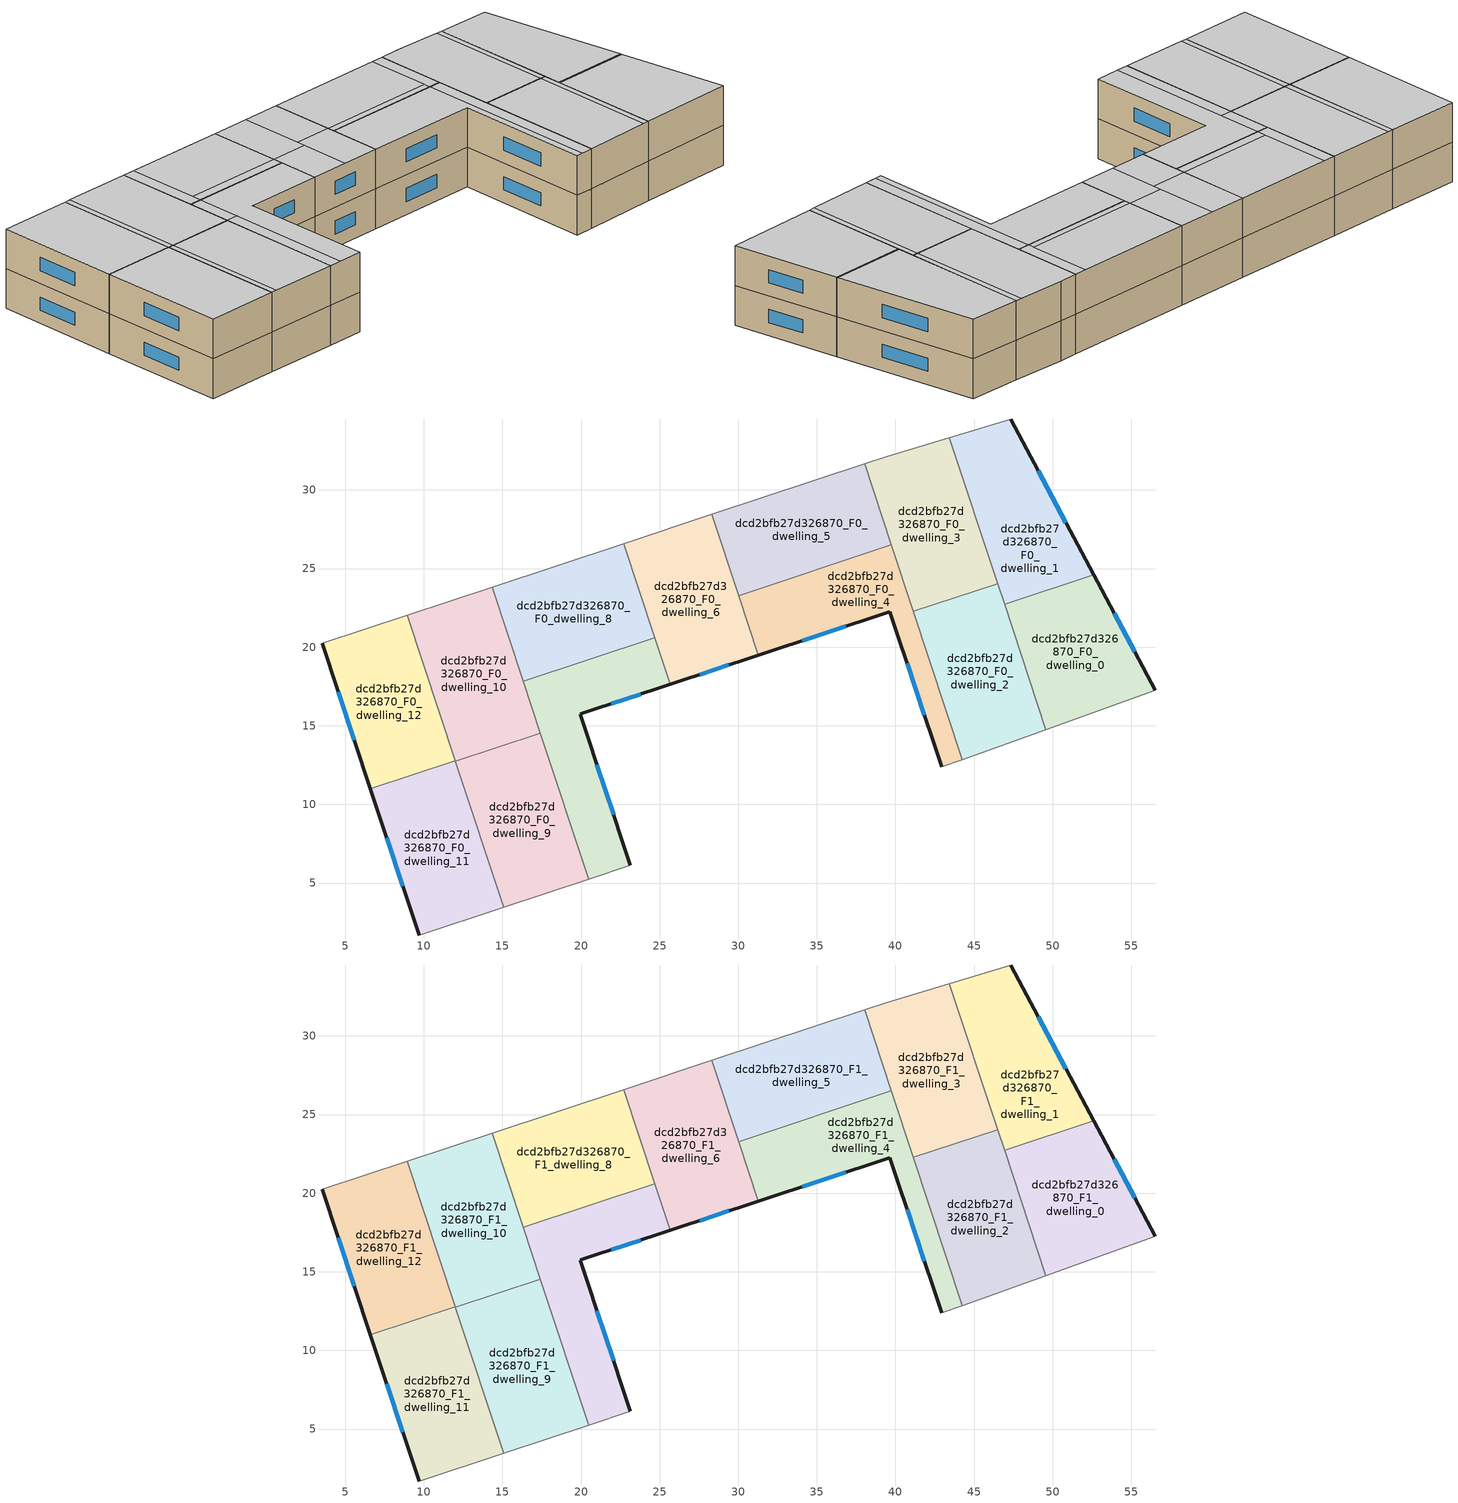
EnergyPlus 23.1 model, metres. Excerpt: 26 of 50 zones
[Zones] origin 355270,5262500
dcd2bfb27d326870_F0_dwelling_0
 floor ground (EU_floor_Construction): 52.6,24.62 56.53,17.26 49.57,14.76 46.93,22.74 z0
 wall outside (EU_wall_Construction): 56.53,17.26 52.6,24.62 z0:3
 wall to dcd2bfb27d326870_F0_dwelling_1 (EU_wall_Construction): 52.6,24.62 46.93,22.74 z0:3
 wall adiabatic (EU_wall_Construction): 49.57,14.76 56.53,17.26 z0:3
 wall to dcd2bfb27d326870_F0_dwelling_2 (EU_wall_Construction): 46.93,22.74 49.57,14.76 z0:3
 window (EU_Window_Construction): 55.22,19.71 53.91,22.16 z1:2
dcd2bfb27d326870_F0_dwelling_1
 floor ground (EU_floor_Construction): 47.32,34.51 52.6,24.62 46.93,22.74 43.43,33.33 z0
 wall outside (EU_wall_Construction): 52.6,24.62 47.32,34.51 z0:3
 wall adiabatic (EU_wall_Construction): 47.32,34.51 43.43,33.33 z0:3
 wall to dcd2bfb27d326870_F0_dwelling_3 (EU_wall_Construction): 43.43,33.33 46.5,24.04 z0:3
 wall to dcd2bfb27d326870_F0_dwelling_2 (EU_wall_Construction): 46.5,24.04 46.93,22.74 z0:3
 window (EU_Window_Construction): 50.84,27.92 49.08,31.21 z1:2
dcd2bfb27d326870_F0_dwelling_10
 floor ground (EU_floor_Construction): 14.34,23.83 17.41,14.54 12.01,12.75 8.95,22.04 z0
 wall to dcd2bfb27d326870_F0_dwelling_9 (EU_wall_Construction): 12.01,12.75 17.41,14.54 z0:3
 wall adiabatic (EU_wall_Construction): 14.34,23.83 8.95,22.04 z0:3
 wall to dcd2bfb27d326870_F0_dwelling_8 (EU_wall_Construction): 16.33,17.83 14.34,23.83 z0:3
 wall to dcd2bfb27d326870_F0_dwelling_12 (EU_wall_Construction): 8.94,22.04 12.01,12.77 z0:3
 wall to dcd2bfb27d326870_F0_dwelling_7 (EU_wall_Construction): 17.41,14.54 16.33,17.83 z0:3
 wall to dcd2bfb27d326870_F0_dwelling_11 (EU_wall_Construction): 12.01,12.77 12.01,12.75 z0:3
dcd2bfb27d326870_F0_dwelling_11
 floor ground (EU_floor_Construction): 12.01,12.77 15.08,3.47 9.7,1.69 6.61,10.99 z0
 wall outside (EU_wall_Construction): 6.61,10.99 9.7,1.69 z0:3
 wall to dcd2bfb27d326870_F0_dwelling_12 (EU_wall_Construction): 12.01,12.77 6.61,10.99 z0:3
 wall adiabatic (EU_wall_Construction): 9.7,1.69 15.08,3.47 z0:3
 wall to dcd2bfb27d326870_F0_dwelling_9 (EU_wall_Construction): 15.08,3.47 12.01,12.75 z0:3
 window (EU_Window_Construction): 7.64,7.89 8.67,4.79 z1:2
dcd2bfb27d326870_F0_dwelling_12
 floor ground (EU_floor_Construction): 8.95,22.04 12.01,12.77 6.61,10.99 3.53,20.25 z0
 wall outside (EU_wall_Construction): 3.53,20.25 6.61,10.99 z0:3
 wall adiabatic (EU_wall_Construction): 8.95,22.04 3.53,20.25 z0:3
 window (EU_Window_Construction): 4.55,17.16 5.58,14.07 z1:2
dcd2bfb27d326870_F0_dwelling_2
 floor ground (EU_floor_Construction): 46.5,24.04 49.57,14.76 44.25,12.86 41.14,22.27 z0
 wall to dcd2bfb27d326870_F0_dwelling_3 (EU_wall_Construction): 46.5,24.04 41.14,22.27 z0:3
 wall adiabatic (EU_wall_Construction): 44.25,12.86 49.57,14.76 z0:3
 wall to dcd2bfb27d326870_F0_dwelling_4 (EU_wall_Construction): 41.14,22.27 44.25,12.86 z0:3
dcd2bfb27d326870_F0_dwelling_3
 floor ground (EU_floor_Construction): 43.43,33.33 46.5,24.04 41.14,22.27 38.04,31.66 39.4,32.11 z0
 wall adiabatic (EU_wall_Construction): 43.43,33.33 39.4,32.11 38.04,31.66 z0:3
 wall to dcd2bfb27d326870_F0_dwelling_5 (EU_wall_Construction): 38.04,31.66 39.74,26.5 z0:3
 wall to dcd2bfb27d326870_F0_dwelling_4 (EU_wall_Construction): 39.74,26.5 41.14,22.27 z0:3
dcd2bfb27d326870_F0_dwelling_4
 floor ground (EU_floor_Construction): 39.74,26.5 44.25,12.86 42.93,12.38 39.64,22.26 31.27,19.49 30.02,23.29 z0
 wall outside (EU_wall_Construction): 31.27,19.49 39.64,22.26 42.93,12.38 z0:3
 wall to dcd2bfb27d326870_F0_dwelling_5 (EU_wall_Construction): 39.74,26.5 30.02,23.29 z0:3
 wall adiabatic (EU_wall_Construction): 42.93,12.38 44.25,12.86 z0:3
 wall to dcd2bfb27d326870_F0_dwelling_6 (EU_wall_Construction): 30.01,23.29 31.27,19.49 z0:3
 window (EU_Window_Construction): 40.74,18.97 41.84,15.67 / 34.06,20.41 36.85,21.34 z1:2
dcd2bfb27d326870_F0_dwelling_5
 floor ground (EU_floor_Construction): 38.04,31.66 39.74,26.5 30.02,23.29 28.31,28.44 z0
 wall adiabatic (EU_wall_Construction): 38.04,31.66 28.31,28.44 z0:3
 wall to dcd2bfb27d326870_F0_dwelling_6 (EU_wall_Construction): 28.31,28.44 30.01,23.29 z0:3
dcd2bfb27d326870_F0_dwelling_6
 floor ground (EU_floor_Construction): 28.31,28.44 31.27,19.49 25.67,17.64 22.71,26.59 z0
 wall outside (EU_wall_Construction): 25.67,17.64 31.27,19.49 z0:3
 wall adiabatic (EU_wall_Construction): 28.31,28.44 22.71,26.59 z0:3
 wall to dcd2bfb27d326870_F0_dwelling_8 (EU_wall_Construction): 22.71,26.59 24.69,20.59 z0:3
 wall to dcd2bfb27d326870_F0_dwelling_7 (EU_wall_Construction): 24.69,20.59 25.67,17.64 z0:3
 window (EU_Window_Construction): 27.53,18.26 29.4,18.87 z1:2
dcd2bfb27d326870_F0_dwelling_7
 floor ground (EU_floor_Construction): 24.69,20.59 25.67,17.64 20.07,15.79 19.93,15.74 23.13,6.12 20.48,5.25 16.33,17.83 z0
 wall outside (EU_wall_Construction): 23.13,6.12 19.93,15.74 20.07,15.79 25.67,17.64 z0:3
 wall adiabatic (EU_wall_Construction): 20.48,5.25 23.13,6.12 z0:3
 wall to dcd2bfb27d326870_F0_dwelling_8 (EU_wall_Construction): 24.69,20.59 16.33,17.83 z0:3
 wall to dcd2bfb27d326870_F0_dwelling_9 (EU_wall_Construction): 17.41,14.54 20.48,5.25 z0:3
 window (EU_Window_Construction): 22.07,9.33 21,12.53 / 21.93,16.4 23.8,17.02 z1:2
dcd2bfb27d326870_F0_dwelling_8
 floor ground (EU_floor_Construction): 22.71,26.59 24.69,20.59 16.33,17.83 14.34,23.83 z0
 wall adiabatic (EU_wall_Construction): 22.71,26.59 14.34,23.83 z0:3
dcd2bfb27d326870_F0_dwelling_9
 floor ground (EU_floor_Construction): 17.41,14.54 20.48,5.25 15.08,3.47 12.01,12.75 z0
 wall adiabatic (EU_wall_Construction): 15.08,3.47 20.48,5.25 z0:3
dcd2bfb27d326870_F1_dwelling_0
 floor to dcd2bfb27d326870_F0_dwelling_0 (EU_floor_Construction): 52.6,24.62 56.53,17.26 49.57,14.76 46.93,22.74 z3
 wall outside (EU_wall_Construction): 56.53,17.26 52.6,24.62 z3:6
 wall to dcd2bfb27d326870_F1_dwelling_1 (EU_wall_Construction): 52.6,24.62 46.93,22.74 z3:6
 wall adiabatic (EU_wall_Construction): 49.57,14.76 56.53,17.26 z3:6
 wall to dcd2bfb27d326870_F1_dwelling_2 (EU_wall_Construction): 46.93,22.74 49.57,14.76 z3:6
 window (EU_Window_Construction): 55.22,19.71 53.91,22.16 z4:5
 ceiling to dcd2bfb27d326870_F2_dwelling_11 (EU_floor_Construction): 56.53,17.26 52.6,24.62 46.93,22.74 49.57,14.76 z6
dcd2bfb27d326870_F1_dwelling_1
 floor to dcd2bfb27d326870_F0_dwelling_1 (EU_floor_Construction): 47.32,34.51 52.6,24.62 46.93,22.74 43.43,33.33 z3
 wall outside (EU_wall_Construction): 52.6,24.62 47.32,34.51 z3:6
 wall adiabatic (EU_wall_Construction): 47.32,34.51 43.43,33.33 z3:6
 wall to dcd2bfb27d326870_F1_dwelling_3 (EU_wall_Construction): 43.43,33.33 46.5,24.04 z3:6
 wall to dcd2bfb27d326870_F1_dwelling_2 (EU_wall_Construction): 46.5,24.04 46.93,22.74 z3:6
 window (EU_Window_Construction): 50.84,27.92 49.08,31.21 z4:5
 ceiling to dcd2bfb27d326870_F2_dwelling_10 (EU_floor_Construction): 52.55,24.71 47.32,34.51 43.43,33.33 46.9,22.84 z6
 ceiling to dcd2bfb27d326870_F2_dwelling_11 (EU_floor_Construction): 52.6,24.62 52.55,24.71 46.9,22.84 46.93,22.74 z6
dcd2bfb27d326870_F1_dwelling_10
 floor to dcd2bfb27d326870_F0_dwelling_10 (EU_floor_Construction): 14.34,23.83 17.41,14.54 12.01,12.75 8.95,22.04 z3
 wall to dcd2bfb27d326870_F1_dwelling_9 (EU_wall_Construction): 12.01,12.75 17.41,14.54 z3:6
 wall adiabatic (EU_wall_Construction): 14.34,23.83 8.95,22.04 z3:6
 wall to dcd2bfb27d326870_F1_dwelling_8 (EU_wall_Construction): 16.33,17.83 14.34,23.83 z3:6
 wall to dcd2bfb27d326870_F1_dwelling_12 (EU_wall_Construction): 8.94,22.04 12.01,12.77 z3:6
 wall to dcd2bfb27d326870_F1_dwelling_7 (EU_wall_Construction): 17.41,14.54 16.33,17.83 z3:6
 wall to dcd2bfb27d326870_F1_dwelling_11 (EU_wall_Construction): 12.01,12.77 12.01,12.75 z3:6
 ceiling adiabatic (EU_roof_Construction): 17.41,14.54 14.35,23.83 9.4,22.19 12.46,12.9 z6; 12.46,12.9 9.4,22.19 14.34,23.83 8.95,22.04 12.01,12.75 z6
dcd2bfb27d326870_F1_dwelling_11
 floor to dcd2bfb27d326870_F0_dwelling_11 (EU_floor_Construction): 12.01,12.77 15.08,3.47 9.7,1.69 6.61,10.99 z3
 wall outside (EU_wall_Construction): 6.61,10.99 9.7,1.69 z3:6
 wall to dcd2bfb27d326870_F1_dwelling_12 (EU_wall_Construction): 12.01,12.77 6.61,10.99 z3:6
 wall adiabatic (EU_wall_Construction): 9.7,1.69 15.08,3.47 z3:6
 wall to dcd2bfb27d326870_F1_dwelling_9 (EU_wall_Construction): 15.08,3.47 12.01,12.75 z3:6
 window (EU_Window_Construction): 7.64,7.89 8.67,4.79 z4:5
 ceiling to dcd2bfb27d326870_F2_dwelling_1 (EU_floor_Construction): 15.08,3.47 12.01,12.77 6.61,10.99 9.7,1.69 z6
dcd2bfb27d326870_F1_dwelling_12
 floor to dcd2bfb27d326870_F0_dwelling_12 (EU_floor_Construction): 8.95,22.04 12.01,12.77 6.61,10.99 3.53,20.25 z3
 wall outside (EU_wall_Construction): 3.53,20.25 6.61,10.99 z3:6
 wall adiabatic (EU_wall_Construction): 8.95,22.04 3.53,20.25 z3:6
 window (EU_Window_Construction): 4.55,17.16 5.58,14.07 z4:5
 ceiling to dcd2bfb27d326870_F2_dwelling_0 (EU_floor_Construction): 12.01,12.77 8.95,22.04 3.53,20.25 6.61,10.99 z6
dcd2bfb27d326870_F1_dwelling_2
 floor to dcd2bfb27d326870_F0_dwelling_2 (EU_floor_Construction): 46.5,24.04 49.57,14.76 44.25,12.86 41.14,22.27 z3
 wall to dcd2bfb27d326870_F1_dwelling_3 (EU_wall_Construction): 46.5,24.04 41.14,22.27 z3:6
 wall adiabatic (EU_wall_Construction): 44.25,12.86 49.57,14.76 z3:6
 wall to dcd2bfb27d326870_F1_dwelling_4 (EU_wall_Construction): 41.14,22.27 44.25,12.86 z3:6
 ceiling to dcd2bfb27d326870_F2_dwelling_9 (EU_floor_Construction): 49.12,14.6 46.05,23.89 41.14,22.27 44.25,12.86 z6
 ceiling adiabatic (EU_roof_Construction): 49.57,14.76 46.5,24.04 41.14,22.27 46.05,23.89 49.12,14.6 z6
dcd2bfb27d326870_F1_dwelling_3
 floor to dcd2bfb27d326870_F0_dwelling_3 (EU_floor_Construction): 43.43,33.33 46.5,24.04 41.14,22.27 38.04,31.66 39.4,32.11 z3
 wall adiabatic (EU_wall_Construction): 43.43,33.33 39.4,32.11 38.04,31.66 z3:6
 wall to dcd2bfb27d326870_F1_dwelling_5 (EU_wall_Construction): 38.04,31.66 39.74,26.5 z3:6
 wall to dcd2bfb27d326870_F1_dwelling_4 (EU_wall_Construction): 39.74,26.5 41.14,22.27 z3:6
 ceiling to dcd2bfb27d326870_F2_dwelling_8 (EU_floor_Construction): 46.05,23.9 42.98,33.19 39.4,32.11 38.04,31.66 41.14,22.27 z6
 ceiling adiabatic (EU_roof_Construction): 46.5,24.04 43.43,33.33 42.98,33.19 46.05,23.9 z6
dcd2bfb27d326870_F1_dwelling_4
 floor to dcd2bfb27d326870_F0_dwelling_4 (EU_floor_Construction): 39.74,26.5 44.25,12.86 42.93,12.38 39.64,22.26 31.27,19.49 30.02,23.29 z3
 wall outside (EU_wall_Construction): 31.27,19.49 39.64,22.26 42.93,12.38 z3:6
 wall to dcd2bfb27d326870_F1_dwelling_5 (EU_wall_Construction): 39.74,26.5 30.02,23.29 z3:6
 wall adiabatic (EU_wall_Construction): 42.93,12.38 44.25,12.86 z3:6
 wall to dcd2bfb27d326870_F1_dwelling_6 (EU_wall_Construction): 30.01,23.29 31.27,19.49 z3:6
 window (EU_Window_Construction): 40.74,18.97 41.84,15.67 / 34.06,20.41 36.85,21.34 z4:5
 ceiling to dcd2bfb27d326870_F2_dwelling_7 (EU_floor_Construction): 43.37,12.54 38.85,26.21 30.02,23.29 31.27,19.49 39.64,22.26 42.93,12.38 z6
 ceiling adiabatic (EU_roof_Construction): 44.25,12.86 39.74,26.5 38.85,26.21 43.37,12.54 z6
dcd2bfb27d326870_F1_dwelling_5
 floor to dcd2bfb27d326870_F0_dwelling_5 (EU_floor_Construction): 38.04,31.66 39.74,26.5 30.02,23.29 28.31,28.44 z3
 wall adiabatic (EU_wall_Construction): 38.04,31.66 28.31,28.44 z3:6
 wall to dcd2bfb27d326870_F1_dwelling_6 (EU_wall_Construction): 28.31,28.44 30.01,23.29 z3:6
 ceiling to dcd2bfb27d326870_F2_dwelling_6 (EU_floor_Construction): 38.69,26.7 37.15,31.36 28.31,28.44 29.85,23.77 z6
 ceiling to dcd2bfb27d326870_F2_dwelling_8 (EU_floor_Construction): 39.74,26.5 38.04,31.66 37.15,31.36 38.85,26.21 z6
 ceiling to dcd2bfb27d326870_F2_dwelling_7 (EU_floor_Construction): 38.85,26.21 38.69,26.69 29.85,23.77 30.02,23.29 z6
dcd2bfb27d326870_F1_dwelling_6
 floor to dcd2bfb27d326870_F0_dwelling_6 (EU_floor_Construction): 28.31,28.44 31.27,19.49 25.67,17.64 22.71,26.59 z3
 wall outside (EU_wall_Construction): 25.67,17.64 31.27,19.49 z3:6
 wall adiabatic (EU_wall_Construction): 28.31,28.44 22.71,26.59 z3:6
 wall to dcd2bfb27d326870_F1_dwelling_8 (EU_wall_Construction): 22.71,26.59 24.69,20.59 z3:6
 wall to dcd2bfb27d326870_F1_dwelling_7 (EU_wall_Construction): 24.69,20.59 25.67,17.64 z3:6
 window (EU_Window_Construction): 27.53,18.26 29.4,18.87 z4:5
 ceiling to dcd2bfb27d326870_F2_dwelling_4 (EU_floor_Construction): 27.26,22.22 25.51,27.52 22.71,26.59 24.46,21.3 z6
 ceiling to dcd2bfb27d326870_F2_dwelling_7 (EU_floor_Construction): 31.27,19.49 29.85,23.77 27.05,22.85 28.47,18.56 z6
 ceiling to dcd2bfb27d326870_F2_dwelling_6 (EU_floor_Construction): 29.85,23.77 28.31,28.44 25.51,27.52 27.05,22.85 z6
 ceiling to dcd2bfb27d326870_F2_dwelling_5 (EU_floor_Construction): 28.47,18.56 27.26,22.22 24.46,21.3 25.67,17.64 z6
dcd2bfb27d326870_F1_dwelling_7
 floor to dcd2bfb27d326870_F0_dwelling_7 (EU_floor_Construction): 24.69,20.59 25.67,17.64 20.07,15.79 19.93,15.74 23.13,6.12 20.48,5.25 16.33,17.83 z3
 wall outside (EU_wall_Construction): 23.13,6.12 19.93,15.74 20.07,15.79 25.67,17.64 z3:6
 wall adiabatic (EU_wall_Construction): 20.48,5.25 23.13,6.12 z3:6
 wall to dcd2bfb27d326870_F1_dwelling_8 (EU_wall_Construction): 24.69,20.59 16.33,17.83 z3:6
 wall to dcd2bfb27d326870_F1_dwelling_9 (EU_wall_Construction): 17.41,14.54 20.48,5.25 z3:6
 window (EU_Window_Construction): 22.07,9.33 21,12.53 / 21.93,16.4 23.8,17.02 z4:5
 ceiling to dcd2bfb27d326870_F2_dwelling_5 (EU_floor_Construction): 23.13,6.12 19.93,15.74 25.67,17.64 24.69,20.59 17.23,18.13 21.38,5.55 z6
 ceiling to dcd2bfb27d326870_F2_dwelling_3 (EU_floor_Construction): 21.38,5.55 18.31,14.83 17.41,14.54 20.48,5.25 z6
 ceiling to dcd2bfb27d326870_F2_dwelling_2 (EU_floor_Construction): 18.31,14.83 17.23,18.13 16.33,17.83 17.41,14.54 z6
dcd2bfb27d326870_F1_dwelling_8
 floor to dcd2bfb27d326870_F0_dwelling_8 (EU_floor_Construction): 22.71,26.59 24.69,20.59 16.33,17.83 14.34,23.83 z3
 wall adiabatic (EU_wall_Construction): 22.71,26.59 14.34,23.83 z3:6
 ceiling to dcd2bfb27d326870_F2_dwelling_4 (EU_floor_Construction): 24.46,21.3 22.71,26.59 15.24,24.12 16.99,18.83 z6
 ceiling to dcd2bfb27d326870_F2_dwelling_5 (EU_floor_Construction): 24.69,20.59 24.46,21.3 16.99,18.83 17.23,18.13 z6
 ceiling to dcd2bfb27d326870_F2_dwelling_2 (EU_floor_Construction): 17.23,18.13 15.24,24.12 14.35,23.83 16.33,17.83 z6
dcd2bfb27d326870_F1_dwelling_9
 floor to dcd2bfb27d326870_F0_dwelling_9 (EU_floor_Construction): 17.41,14.54 20.48,5.25 15.08,3.47 12.01,12.75 z3
 wall adiabatic (EU_wall_Construction): 15.08,3.47 20.48,5.25 z3:6
 ceiling to dcd2bfb27d326870_F2_dwelling_3 (EU_floor_Construction): 20.48,5.25 17.41,14.54 12.47,12.9 15.53,3.62 z6
 ceiling to dcd2bfb27d326870_F2_dwelling_1 (EU_floor_Construction): 15.53,3.62 12.46,12.9 12.01,12.75 15.08,3.47 z6
[Building]
EU S2 Campaign: North Axis=0; Terrain=City; Solar Distribution=FullExterior
[Site:Location]
Budapest.Ferenc.Liszt.Intl.AP: Latitude=47.437; Longitude=19.256; Time Zone=1; Elevation=185
[SizingPeriod:WeatherFileDays]
AnnualSizingPeriod: Begin Month=1; Begin Day of Month=1; End Month=12; End Day of Month=31; Day of Week for Start Day=Monday; Use Weather File Daylight Saving Period=No; Use Weather File Rain and Snow Indicators=No
[MATERIAL]
EU_InternalMass_Material: Roughness=MediumRough; Thickness=0.1; Conductivity=1; Density=1800; Specific Heat=900; Thermal Absorptance=0.9; Solar Absorptance=0.7; Visible Absorptance=0.7
[MATERIAL:NOMASS] Roughness=MediumRough; Thermal Absorptance=0.9; Solar Absorptance=0.7; Visible Absorptance=0.7
Name | Thermal Resistance
EU_wall_NoMass | 0.893917
EU_roof_NoMass | 1.41085
EU_floor_NoMass | 0.993241
[WINDOWMATERIAL:SIMPLEGLAZINGSYSTEM]
EU_Window_SimpleGlazing: UFactor=3.26652; Solar Heat Gain Coefficient=0.75; Visible Transmittance=0.75
[CONSTRUCTION]
EU_wall_Construction: EU_wall_NoMass
EU_roof_Construction: EU_roof_NoMass
EU_floor_Construction: EU_floor_NoMass
EU_Window_Construction: EU_Window_SimpleGlazing
EU_InternalMass_Construction: EU_InternalMass_Material
[ZONE] Type=1; Multiplier=1; Ceiling Height=autocalculate; Floor Area=autocalculate; Part of Total Floor Area=Yes
Name | Volume
dcd2bfb27d326870_F0_dwelling_0; dcd2bfb27d326870_F1_dwelling_0 | 166.849
dcd2bfb27d326870_F0_dwelling_1; dcd2bfb27d326870_F1_dwelling_1; dcd2bfb27d326870_F0_dwelling_9; dcd2bfb27d326870_F1_dwelling_9 | 166.873
dcd2bfb27d326870_F0_dwelling_10; dcd2bfb27d326870_F1_dwelling_10 | 166.891
dcd2bfb27d326870_F0_dwelling_11; dcd2bfb27d326870_F1_dwelling_11; dcd2bfb27d326870_F0_dwelling_8; dcd2bfb27d326870_F1_dwelling_8 | 166.866
dcd2bfb27d326870_F0_dwelling_12; dcd2bfb27d326870_F1_dwelling_12 | 166.874
dcd2bfb27d326870_F0_dwelling_2; dcd2bfb27d326870_F1_dwelling_2 | 166.892
dcd2bfb27d326870_F0_dwelling_3; dcd2bfb27d326870_F1_dwelling_3 | 166.897
dcd2bfb27d326870_F0_dwelling_4; dcd2bfb27d326870_F1_dwelling_4 | 166.87
dcd2bfb27d326870_F0_dwelling_5; dcd2bfb27d326870_F1_dwelling_5 | 166.875
dcd2bfb27d326870_F0_dwelling_6; dcd2bfb27d326870_F1_dwelling_6 | 166.859
dcd2bfb27d326870_F0_dwelling_7; dcd2bfb27d326870_F1_dwelling_7 | 166.853
[INTERNALMASS] Construction=EU_InternalMass_Construction
Name | Zone or ZoneList | Surface Area
dcd2bfb27d326870_F0_dwelling_0_EU_InternalMass | dcd2bfb27d326870_F0_dwelling_0 | 55.6149
dcd2bfb27d326870_F0_dwelling_1_EU_InternalMass | dcd2bfb27d326870_F0_dwelling_1 | 55.6236
dcd2bfb27d326870_F0_dwelling_2_EU_InternalMass | dcd2bfb27d326870_F0_dwelling_2 | 55.63
dcd2bfb27d326870_F0_dwelling_3_EU_InternalMass | dcd2bfb27d326870_F0_dwelling_3 | 55.6327
dcd2bfb27d326870_F0_dwelling_4_EU_InternalMass | dcd2bfb27d326870_F0_dwelling_4 | 55.6216
dcd2bfb27d326870_F0_dwelling_5_EU_InternalMass | dcd2bfb27d326870_F0_dwelling_5 | 55.6254
dcd2bfb27d326870_F0_dwelling_6_EU_InternalMass | dcd2bfb27d326870_F0_dwelling_6 | 55.6195
dcd2bfb27d326870_F0_dwelling_7_EU_InternalMass | dcd2bfb27d326870_F0_dwelling_7 | 55.6173
dcd2bfb27d326870_F0_dwelling_8_EU_InternalMass | dcd2bfb27d326870_F0_dwelling_8 | 55.6204
dcd2bfb27d326870_F0_dwelling_9_EU_InternalMass | dcd2bfb27d326870_F0_dwelling_9 | 55.6238
dcd2bfb27d326870_F0_dwelling_10_EU_InternalMass | dcd2bfb27d326870_F0_dwelling_10 | 55.6303
dcd2bfb27d326870_F0_dwelling_11_EU_InternalMass | dcd2bfb27d326870_F0_dwelling_11 | 55.6208
dcd2bfb27d326870_F0_dwelling_12_EU_InternalMass | dcd2bfb27d326870_F0_dwelling_12 | 55.6233
dcd2bfb27d326870_F1_dwelling_0_EU_InternalMass | dcd2bfb27d326870_F1_dwelling_0 | 55.6149
dcd2bfb27d326870_F1_dwelling_1_EU_InternalMass | dcd2bfb27d326870_F1_dwelling_1 | 55.6236
dcd2bfb27d326870_F1_dwelling_2_EU_InternalMass | dcd2bfb27d326870_F1_dwelling_2 | 55.63
dcd2bfb27d326870_F1_dwelling_3_EU_InternalMass | dcd2bfb27d326870_F1_dwelling_3 | 55.6327
dcd2bfb27d326870_F1_dwelling_4_EU_InternalMass | dcd2bfb27d326870_F1_dwelling_4 | 55.6216
dcd2bfb27d326870_F1_dwelling_5_EU_InternalMass | dcd2bfb27d326870_F1_dwelling_5 | 55.6254
dcd2bfb27d326870_F1_dwelling_6_EU_InternalMass | dcd2bfb27d326870_F1_dwelling_6 | 55.6195
dcd2bfb27d326870_F1_dwelling_7_EU_InternalMass | dcd2bfb27d326870_F1_dwelling_7 | 55.6173
dcd2bfb27d326870_F1_dwelling_8_EU_InternalMass | dcd2bfb27d326870_F1_dwelling_8 | 55.6204
dcd2bfb27d326870_F1_dwelling_9_EU_InternalMass | dcd2bfb27d326870_F1_dwelling_9 | 55.6238
dcd2bfb27d326870_F1_dwelling_10_EU_InternalMass | dcd2bfb27d326870_F1_dwelling_10 | 55.6303
dcd2bfb27d326870_F1_dwelling_11_EU_InternalMass | dcd2bfb27d326870_F1_dwelling_11 | 55.6208
dcd2bfb27d326870_F1_dwelling_12_EU_InternalMass | dcd2bfb27d326870_F1_dwelling_12 | 55.6233
[OTHEREQUIPMENT] Fuel Type=Electricity; Design Level Calculation Method=Watts/Area; Power per Zone Floor Area=1; Fraction Latent=0; Fraction Radiant=0; Fraction Lost=0; Carbon Dioxide Generation Rate=0; EndUse Subcategory=EU_Step8_InternalGains
Name | Zone or ZoneList or Space or SpaceList | Schedule
EU_Step8_InternalGain_dcd2bfb27d326870_F0_dwelling_0_f000 | dcd2bfb27d326870_F0_dwelling_0 | EU_Step8_GainSchedule_dcd2bfb27d326870_F0_dwelling_0_f000
EU_Step8_InternalGain_dcd2bfb27d326870_F0_dwelling_1_f000 | dcd2bfb27d326870_F0_dwelling_1 | EU_Step8_GainSchedule_dcd2bfb27d326870_F0_dwelling_1_f000
EU_Step8_InternalGain_dcd2bfb27d326870_F0_dwelling_2_f000 | dcd2bfb27d326870_F0_dwelling_2 | EU_Step8_GainSchedule_dcd2bfb27d326870_F0_dwelling_2_f000
EU_Step8_InternalGain_dcd2bfb27d326870_F0_dwelling_3_f000 | dcd2bfb27d326870_F0_dwelling_3 | EU_Step8_GainSchedule_dcd2bfb27d326870_F0_dwelling_3_f000
EU_Step8_InternalGain_dcd2bfb27d326870_F0_dwelling_4_f000 | dcd2bfb27d326870_F0_dwelling_4 | EU_Step8_GainSchedule_dcd2bfb27d326870_F0_dwelling_4_f000
EU_Step8_InternalGain_dcd2bfb27d326870_F0_dwelling_5_f000 | dcd2bfb27d326870_F0_dwelling_5 | EU_Step8_GainSchedule_dcd2bfb27d326870_F0_dwelling_5_f000
EU_Step8_InternalGain_dcd2bfb27d326870_F0_dwelling_6_f000 | dcd2bfb27d326870_F0_dwelling_6 | EU_Step8_GainSchedule_dcd2bfb27d326870_F0_dwelling_6_f000
EU_Step8_InternalGain_dcd2bfb27d326870_F0_dwelling_7_f000 | dcd2bfb27d326870_F0_dwelling_7 | EU_Step8_GainSchedule_dcd2bfb27d326870_F0_dwelling_7_f000
EU_Step8_InternalGain_dcd2bfb27d326870_F0_dwelling_8_f000 | dcd2bfb27d326870_F0_dwelling_8 | EU_Step8_GainSchedule_dcd2bfb27d326870_F0_dwelling_8_f000
EU_Step8_InternalGain_dcd2bfb27d326870_F0_dwelling_9_f000 | dcd2bfb27d326870_F0_dwelling_9 | EU_Step8_GainSchedule_dcd2bfb27d326870_F0_dwelling_9_f000
EU_Step8_InternalGain_dcd2bfb27d326870_F0_dwelling_10_f000 | dcd2bfb27d326870_F0_dwelling_10 | EU_Step8_GainSchedule_dcd2bfb27d326870_F0_dwelling_10_f000
EU_Step8_InternalGain_dcd2bfb27d326870_F0_dwelling_11_f000 | dcd2bfb27d326870_F0_dwelling_11 | EU_Step8_GainSchedule_dcd2bfb27d326870_F0_dwelling_11_f000
EU_Step8_InternalGain_dcd2bfb27d326870_F0_dwelling_12_f000 | dcd2bfb27d326870_F0_dwelling_12 | EU_Step8_GainSchedule_dcd2bfb27d326870_F0_dwelling_12_f000
EU_Step8_InternalGain_dcd2bfb27d326870_F1_dwelling_0_f000 | dcd2bfb27d326870_F1_dwelling_0 | EU_Step8_GainSchedule_dcd2bfb27d326870_F1_dwelling_0_f000
EU_Step8_InternalGain_dcd2bfb27d326870_F1_dwelling_1_f000 | dcd2bfb27d326870_F1_dwelling_1 | EU_Step8_GainSchedule_dcd2bfb27d326870_F1_dwelling_1_f000
EU_Step8_InternalGain_dcd2bfb27d326870_F1_dwelling_2_f000 | dcd2bfb27d326870_F1_dwelling_2 | EU_Step8_GainSchedule_dcd2bfb27d326870_F1_dwelling_2_f000
EU_Step8_InternalGain_dcd2bfb27d326870_F1_dwelling_3_f000 | dcd2bfb27d326870_F1_dwelling_3 | EU_Step8_GainSchedule_dcd2bfb27d326870_F1_dwelling_3_f000
EU_Step8_InternalGain_dcd2bfb27d326870_F1_dwelling_4_f000 | dcd2bfb27d326870_F1_dwelling_4 | EU_Step8_GainSchedule_dcd2bfb27d326870_F1_dwelling_4_f000
EU_Step8_InternalGain_dcd2bfb27d326870_F1_dwelling_5_f000 | dcd2bfb27d326870_F1_dwelling_5 | EU_Step8_GainSchedule_dcd2bfb27d326870_F1_dwelling_5_f000
EU_Step8_InternalGain_dcd2bfb27d326870_F1_dwelling_6_f000 | dcd2bfb27d326870_F1_dwelling_6 | EU_Step8_GainSchedule_dcd2bfb27d326870_F1_dwelling_6_f000
EU_Step8_InternalGain_dcd2bfb27d326870_F1_dwelling_7_f000 | dcd2bfb27d326870_F1_dwelling_7 | EU_Step8_GainSchedule_dcd2bfb27d326870_F1_dwelling_7_f000
EU_Step8_InternalGain_dcd2bfb27d326870_F1_dwelling_8_f000 | dcd2bfb27d326870_F1_dwelling_8 | EU_Step8_GainSchedule_dcd2bfb27d326870_F1_dwelling_8_f000
EU_Step8_InternalGain_dcd2bfb27d326870_F1_dwelling_9_f000 | dcd2bfb27d326870_F1_dwelling_9 | EU_Step8_GainSchedule_dcd2bfb27d326870_F1_dwelling_9_f000
EU_Step8_InternalGain_dcd2bfb27d326870_F1_dwelling_10_f000 | dcd2bfb27d326870_F1_dwelling_10 | EU_Step8_GainSchedule_dcd2bfb27d326870_F1_dwelling_10_f000
EU_Step8_InternalGain_dcd2bfb27d326870_F1_dwelling_11_f000 | dcd2bfb27d326870_F1_dwelling_11 | EU_Step8_GainSchedule_dcd2bfb27d326870_F1_dwelling_11_f000
EU_Step8_InternalGain_dcd2bfb27d326870_F1_dwelling_12_f000 | dcd2bfb27d326870_F1_dwelling_12 | EU_Step8_GainSchedule_dcd2bfb27d326870_F1_dwelling_12_f000
[ZONEVENTILATION:DESIGNFLOWRATE] Schedule=EU_AlwaysOn; Design Flow Rate Calculation Method=AirChanges/Hour; Air Changes per Hour=0.71595; Ventilation Type=Natural; Fan Pressure Rise=0; Fan Total Efficiency=1; Constant Term Coefficient=1; Temperature Term Coefficient=0; Velocity Term Coefficient=0; Velocity Squared Term Coefficient=0; Minimum Indoor Temperature=-100; Maximum Indoor Temperature=100; Delta Temperature=-100; Minimum Outdoor Temperature=-100; Maximum Outdoor Temperature=100; Maximum Wind Speed=40
Name | Zone or ZoneList or Space or SpaceList
EU_ConstantAir_dcd2bfb27d326870_F0_dwelling_0 | dcd2bfb27d326870_F0_dwelling_0
EU_ConstantAir_dcd2bfb27d326870_F0_dwelling_1 | dcd2bfb27d326870_F0_dwelling_1
EU_ConstantAir_dcd2bfb27d326870_F0_dwelling_2 | dcd2bfb27d326870_F0_dwelling_2
EU_ConstantAir_dcd2bfb27d326870_F0_dwelling_3 | dcd2bfb27d326870_F0_dwelling_3
EU_ConstantAir_dcd2bfb27d326870_F0_dwelling_4 | dcd2bfb27d326870_F0_dwelling_4
EU_ConstantAir_dcd2bfb27d326870_F0_dwelling_5 | dcd2bfb27d326870_F0_dwelling_5
EU_ConstantAir_dcd2bfb27d326870_F0_dwelling_6 | dcd2bfb27d326870_F0_dwelling_6
EU_ConstantAir_dcd2bfb27d326870_F0_dwelling_7 | dcd2bfb27d326870_F0_dwelling_7
EU_ConstantAir_dcd2bfb27d326870_F0_dwelling_8 | dcd2bfb27d326870_F0_dwelling_8
EU_ConstantAir_dcd2bfb27d326870_F0_dwelling_9 | dcd2bfb27d326870_F0_dwelling_9
EU_ConstantAir_dcd2bfb27d326870_F0_dwelling_10 | dcd2bfb27d326870_F0_dwelling_10
EU_ConstantAir_dcd2bfb27d326870_F0_dwelling_11 | dcd2bfb27d326870_F0_dwelling_11
EU_ConstantAir_dcd2bfb27d326870_F0_dwelling_12 | dcd2bfb27d326870_F0_dwelling_12
EU_ConstantAir_dcd2bfb27d326870_F1_dwelling_0 | dcd2bfb27d326870_F1_dwelling_0
EU_ConstantAir_dcd2bfb27d326870_F1_dwelling_1 | dcd2bfb27d326870_F1_dwelling_1
EU_ConstantAir_dcd2bfb27d326870_F1_dwelling_2 | dcd2bfb27d326870_F1_dwelling_2
EU_ConstantAir_dcd2bfb27d326870_F1_dwelling_3 | dcd2bfb27d326870_F1_dwelling_3
EU_ConstantAir_dcd2bfb27d326870_F1_dwelling_4 | dcd2bfb27d326870_F1_dwelling_4
EU_ConstantAir_dcd2bfb27d326870_F1_dwelling_5 | dcd2bfb27d326870_F1_dwelling_5
EU_ConstantAir_dcd2bfb27d326870_F1_dwelling_6 | dcd2bfb27d326870_F1_dwelling_6
EU_ConstantAir_dcd2bfb27d326870_F1_dwelling_7 | dcd2bfb27d326870_F1_dwelling_7
EU_ConstantAir_dcd2bfb27d326870_F1_dwelling_8 | dcd2bfb27d326870_F1_dwelling_8
EU_ConstantAir_dcd2bfb27d326870_F1_dwelling_9 | dcd2bfb27d326870_F1_dwelling_9
EU_ConstantAir_dcd2bfb27d326870_F1_dwelling_10 | dcd2bfb27d326870_F1_dwelling_10
EU_ConstantAir_dcd2bfb27d326870_F1_dwelling_11 | dcd2bfb27d326870_F1_dwelling_11
EU_ConstantAir_dcd2bfb27d326870_F1_dwelling_12 | dcd2bfb27d326870_F1_dwelling_12
[HVACTEMPLATE:THERMOSTAT] Constant Heating Setpoint=20; Constant Cooling Setpoint=50
EU_HeatOnly_dcd2bfb27d326870_F0_dwelling_0; EU_HeatOnly_dcd2bfb27d326870_F0_dwelling_1; EU_HeatOnly_dcd2bfb27d326870_F0_dwelling_2; EU_HeatOnly_dcd2bfb27d326870_F0_dwelling_3; EU_HeatOnly_dcd2bfb27d326870_F0_dwelling_4; EU_HeatOnly_dcd2bfb27d326870_F0_dwelling_5; EU_HeatOnly_dcd2bfb27d326870_F0_dwelling_6; EU_HeatOnly_dcd2bfb27d326870_F0_dwelling_7; EU_HeatOnly_dcd2bfb27d326870_F0_dwelling_8; EU_HeatOnly_dcd2bfb27d326870_F0_dwelling_9; EU_HeatOnly_dcd2bfb27d326870_F0_dwelling_10; EU_HeatOnly_dcd2bfb27d326870_F0_dwelling_11; EU_HeatOnly_dcd2bfb27d326870_F0_dwelling_12; EU_HeatOnly_dcd2bfb27d326870_F1_dwelling_0; EU_HeatOnly_dcd2bfb27d326870_F1_dwelling_1; EU_HeatOnly_dcd2bfb27d326870_F1_dwelling_2; EU_HeatOnly_dcd2bfb27d326870_F1_dwelling_3; EU_HeatOnly_dcd2bfb27d326870_F1_dwelling_4; EU_HeatOnly_dcd2bfb27d326870_F1_dwelling_5; EU_HeatOnly_dcd2bfb27d326870_F1_dwelling_6; EU_HeatOnly_dcd2bfb27d326870_F1_dwelling_7; EU_HeatOnly_dcd2bfb27d326870_F1_dwelling_8; EU_HeatOnly_dcd2bfb27d326870_F1_dwelling_9; EU_HeatOnly_dcd2bfb27d326870_F1_dwelling_10; EU_HeatOnly_dcd2bfb27d326870_F1_dwelling_11; EU_HeatOnly_dcd2bfb27d326870_F1_dwelling_12; EU_HeatOnly_dcd2bfb27d326870_F2_dwelling_0; EU_HeatOnly_dcd2bfb27d326870_F2_dwelling_1; EU_HeatOnly_dcd2bfb27d326870_F2_dwelling_2; EU_HeatOnly_dcd2bfb27d326870_F2_dwelling_3; EU_HeatOnly_dcd2bfb27d326870_F2_dwelling_4; EU_HeatOnly_dcd2bfb27d326870_F2_dwelling_5; EU_HeatOnly_dcd2bfb27d326870_F2_dwelling_6; EU_HeatOnly_dcd2bfb27d326870_F2_dwelling_7; EU_HeatOnly_dcd2bfb27d326870_F2_dwelling_8; EU_HeatOnly_dcd2bfb27d326870_F2_dwelling_9; EU_HeatOnly_dcd2bfb27d326870_F2_dwelling_10; EU_HeatOnly_dcd2bfb27d326870_F2_dwelling_11; EU_HeatOnly_dcd2bfb27d326870_F3_dwelling_0; EU_HeatOnly_dcd2bfb27d326870_F3_dwelling_1; EU_HeatOnly_dcd2bfb27d326870_F3_dwelling_2; EU_HeatOnly_dcd2bfb27d326870_F3_dwelling_3; EU_HeatOnly_dcd2bfb27d326870_F3_dwelling_4; EU_HeatOnly_dcd2bfb27d326870_F3_dwelling_5; EU_HeatOnly_dcd2bfb27d326870_F3_dwelling_6; EU_HeatOnly_dcd2bfb27d326870_F3_dwelling_7; EU_HeatOnly_dcd2bfb27d326870_F3_dwelling_8; EU_HeatOnly_dcd2bfb27d326870_F3_dwelling_9; EU_HeatOnly_dcd2bfb27d326870_F3_dwelling_10; EU_HeatOnly_dcd2bfb27d326870_F3_dwelling_11
[HVACTEMPLATE:ZONE:IDEALLOADSAIRSYSTEM] System Availability Schedule=EU_AlwaysOn; Maximum Heating Supply Air Temperature=50; Minimum Cooling Supply Air Temperature=13; Maximum Heating Supply Air Humidity Ratio=0.0156; Minimum Cooling Supply Air Humidity Ratio=0.0077; Heating Limit=NoLimit; Cooling Limit=NoLimit; Heating Availability Schedule=EU_AlwaysOn; Cooling Availability Schedule=EU_CoolingOff; Dehumidification Control Type=ConstantSensibleHeatRatio; Cooling Sensible Heat Ratio=0.7; Dehumidification Setpoint=60; Humidification Control Type=None; Humidification Setpoint=30; Outdoor Air Method=None; Outdoor Air Flow Rate per Person=0.00944; Outdoor Air Flow Rate per Zone Floor Area=0; Outdoor Air Flow Rate per Zone=0; Demand Controlled Ventilation Type=None; Outdoor Air Economizer Type=NoEconomizer; Heat Recovery Type=None; Sensible Heat Recovery Effectiveness=0.7; Latent Heat Recovery Effectiveness=0.65
Name | Template Thermostat
dcd2bfb27d326870_F0_dwelling_0 | EU_HeatOnly_dcd2bfb27d326870_F0_dwelling_0
dcd2bfb27d326870_F0_dwelling_1 | EU_HeatOnly_dcd2bfb27d326870_F0_dwelling_1
dcd2bfb27d326870_F0_dwelling_2 | EU_HeatOnly_dcd2bfb27d326870_F0_dwelling_2
dcd2bfb27d326870_F0_dwelling_3 | EU_HeatOnly_dcd2bfb27d326870_F0_dwelling_3
dcd2bfb27d326870_F0_dwelling_4 | EU_HeatOnly_dcd2bfb27d326870_F0_dwelling_4
dcd2bfb27d326870_F0_dwelling_5 | EU_HeatOnly_dcd2bfb27d326870_F0_dwelling_5
dcd2bfb27d326870_F0_dwelling_6 | EU_HeatOnly_dcd2bfb27d326870_F0_dwelling_6
dcd2bfb27d326870_F0_dwelling_7 | EU_HeatOnly_dcd2bfb27d326870_F0_dwelling_7
dcd2bfb27d326870_F0_dwelling_8 | EU_HeatOnly_dcd2bfb27d326870_F0_dwelling_8
dcd2bfb27d326870_F0_dwelling_9 | EU_HeatOnly_dcd2bfb27d326870_F0_dwelling_9
dcd2bfb27d326870_F0_dwelling_10 | EU_HeatOnly_dcd2bfb27d326870_F0_dwelling_10
dcd2bfb27d326870_F0_dwelling_11 | EU_HeatOnly_dcd2bfb27d326870_F0_dwelling_11
dcd2bfb27d326870_F0_dwelling_12 | EU_HeatOnly_dcd2bfb27d326870_F0_dwelling_12
dcd2bfb27d326870_F1_dwelling_0 | EU_HeatOnly_dcd2bfb27d326870_F1_dwelling_0
dcd2bfb27d326870_F1_dwelling_1 | EU_HeatOnly_dcd2bfb27d326870_F1_dwelling_1
dcd2bfb27d326870_F1_dwelling_2 | EU_HeatOnly_dcd2bfb27d326870_F1_dwelling_2
dcd2bfb27d326870_F1_dwelling_3 | EU_HeatOnly_dcd2bfb27d326870_F1_dwelling_3
dcd2bfb27d326870_F1_dwelling_4 | EU_HeatOnly_dcd2bfb27d326870_F1_dwelling_4
dcd2bfb27d326870_F1_dwelling_5 | EU_HeatOnly_dcd2bfb27d326870_F1_dwelling_5
dcd2bfb27d326870_F1_dwelling_6 | EU_HeatOnly_dcd2bfb27d326870_F1_dwelling_6
dcd2bfb27d326870_F1_dwelling_7 | EU_HeatOnly_dcd2bfb27d326870_F1_dwelling_7
dcd2bfb27d326870_F1_dwelling_8 | EU_HeatOnly_dcd2bfb27d326870_F1_dwelling_8
dcd2bfb27d326870_F1_dwelling_9 | EU_HeatOnly_dcd2bfb27d326870_F1_dwelling_9
dcd2bfb27d326870_F1_dwelling_10 | EU_HeatOnly_dcd2bfb27d326870_F1_dwelling_10
dcd2bfb27d326870_F1_dwelling_11 | EU_HeatOnly_dcd2bfb27d326870_F1_dwelling_11
dcd2bfb27d326870_F1_dwelling_12 | EU_HeatOnly_dcd2bfb27d326870_F1_dwelling_12
[SIZING:ZONE] Zone Cooling Design Supply Air Temperature Input Method=SupplyAirTemperature; Zone Cooling Design Supply Air Temperature=13; Zone Heating Design Supply Air Temperature Input Method=SupplyAirTemperature; Zone Heating Design Supply Air Temperature=50; Zone Cooling Design Supply Air Humidity Ratio=0.008; Zone Heating Design Supply Air Humidity Ratio=0.008; Cooling Design Air Flow Method=DesignDay; Cooling Design Air Flow Rate=0; Cooling Minimum Air Flow per Zone Floor Area=0.000762; Cooling Minimum Air Flow=0; Cooling Minimum Air Flow Fraction=0.2; Heating Design Air Flow Method=DesignDay; Heating Design Air Flow Rate=0; Heating Maximum Air Flow per Zone Floor Area=0.002032; Heating Maximum Air Flow=0.141576; Heating Maximum Air Flow Fraction=0.3; Account for Dedicated Outdoor Air System=No; Dedicated Outdoor Air System Control Strategy=NeutralSupplyAir; Dedicated Outdoor Air Low Setpoint Temperature for Design=autosize; Dedicated Outdoor Air High Setpoint Temperature for Design=autosize; Zone Load Sizing Method=Sensible Load Only No Latent Load; Zone Latent Cooling Design Supply Air Humidity Ratio Input Method=HumidityRatioDifference; Zone Cooling Design Supply Air Humidity Ratio Difference=0.005; Zone Latent Heating Design Supply Air Humidity Ratio Input Method=HumidityRatioDifference; Zone Humidification Design Supply Air Humidity Ratio Difference=0.005
dcd2bfb27d326870_F0_dwelling_0; dcd2bfb27d326870_F0_dwelling_1; dcd2bfb27d326870_F0_dwelling_2; dcd2bfb27d326870_F0_dwelling_3; dcd2bfb27d326870_F0_dwelling_4; dcd2bfb27d326870_F0_dwelling_5; dcd2bfb27d326870_F0_dwelling_6; dcd2bfb27d326870_F0_dwelling_7; dcd2bfb27d326870_F0_dwelling_8; dcd2bfb27d326870_F0_dwelling_9; dcd2bfb27d326870_F0_dwelling_10; dcd2bfb27d326870_F0_dwelling_11; dcd2bfb27d326870_F0_dwelling_12; dcd2bfb27d326870_F1_dwelling_0; dcd2bfb27d326870_F1_dwelling_1; dcd2bfb27d326870_F1_dwelling_2; dcd2bfb27d326870_F1_dwelling_3; dcd2bfb27d326870_F1_dwelling_4; dcd2bfb27d326870_F1_dwelling_5; dcd2bfb27d326870_F1_dwelling_6; dcd2bfb27d326870_F1_dwelling_7; dcd2bfb27d326870_F1_dwelling_8; dcd2bfb27d326870_F1_dwelling_9; dcd2bfb27d326870_F1_dwelling_10; dcd2bfb27d326870_F1_dwelling_11; dcd2bfb27d326870_F1_dwelling_12
[SCHEDULE:CONSTANT]
Name | Hourly Value
EU_AlwaysOn | 1
EU_CoolingOff | 0
[SCHEDULE:FILE] Column Number=1; Rows to Skip at Top=0; Number of Hours of Data=8760; Column Separator=Comma; Interpolate to Timestep=No; Minutes per Item=60; Adjust Schedule for Daylight Savings=Yes
Name | File
EU_Step8_GainSchedule_dcd2bfb27d326870_F0_dwelling_0_f000 | ../../schedules/dcd2bfb27d326870/dcd2bfb27d326870_F0_dwelling_0_f000_gain.csv
EU_Step8_GainSchedule_dcd2bfb27d326870_F0_dwelling_1_f000 | ../../schedules/dcd2bfb27d326870/dcd2bfb27d326870_F0_dwelling_1_f000_gain.csv
EU_Step8_GainSchedule_dcd2bfb27d326870_F0_dwelling_2_f000 | ../../schedules/dcd2bfb27d326870/dcd2bfb27d326870_F0_dwelling_2_f000_gain.csv
EU_Step8_GainSchedule_dcd2bfb27d326870_F0_dwelling_3_f000 | ../../schedules/dcd2bfb27d326870/dcd2bfb27d326870_F0_dwelling_3_f000_gain.csv
EU_Step8_GainSchedule_dcd2bfb27d326870_F0_dwelling_4_f000 | ../../schedules/dcd2bfb27d326870/dcd2bfb27d326870_F0_dwelling_4_f000_gain.csv
EU_Step8_GainSchedule_dcd2bfb27d326870_F0_dwelling_5_f000 | ../../schedules/dcd2bfb27d326870/dcd2bfb27d326870_F0_dwelling_5_f000_gain.csv
EU_Step8_GainSchedule_dcd2bfb27d326870_F0_dwelling_6_f000 | ../../schedules/dcd2bfb27d326870/dcd2bfb27d326870_F0_dwelling_6_f000_gain.csv
EU_Step8_GainSchedule_dcd2bfb27d326870_F0_dwelling_7_f000 | ../../schedules/dcd2bfb27d326870/dcd2bfb27d326870_F0_dwelling_7_f000_gain.csv
EU_Step8_GainSchedule_dcd2bfb27d326870_F0_dwelling_8_f000 | ../../schedules/dcd2bfb27d326870/dcd2bfb27d326870_F0_dwelling_8_f000_gain.csv
EU_Step8_GainSchedule_dcd2bfb27d326870_F0_dwelling_9_f000 | ../../schedules/dcd2bfb27d326870/dcd2bfb27d326870_F0_dwelling_9_f000_gain.csv
EU_Step8_GainSchedule_dcd2bfb27d326870_F0_dwelling_10_f000 | ../../schedules/dcd2bfb27d326870/dcd2bfb27d326870_F0_dwelling_10_f000_gain.csv
EU_Step8_GainSchedule_dcd2bfb27d326870_F0_dwelling_11_f000 | ../../schedules/dcd2bfb27d326870/dcd2bfb27d326870_F0_dwelling_11_f000_gain.csv
EU_Step8_GainSchedule_dcd2bfb27d326870_F0_dwelling_12_f000 | ../../schedules/dcd2bfb27d326870/dcd2bfb27d326870_F0_dwelling_12_f000_gain.csv
EU_Step8_GainSchedule_dcd2bfb27d326870_F1_dwelling_0_f000 | ../../schedules/dcd2bfb27d326870/dcd2bfb27d326870_F1_dwelling_0_f000_gain.csv
EU_Step8_GainSchedule_dcd2bfb27d326870_F1_dwelling_1_f000 | ../../schedules/dcd2bfb27d326870/dcd2bfb27d326870_F1_dwelling_1_f000_gain.csv
EU_Step8_GainSchedule_dcd2bfb27d326870_F1_dwelling_2_f000 | ../../schedules/dcd2bfb27d326870/dcd2bfb27d326870_F1_dwelling_2_f000_gain.csv
EU_Step8_GainSchedule_dcd2bfb27d326870_F1_dwelling_3_f000 | ../../schedules/dcd2bfb27d326870/dcd2bfb27d326870_F1_dwelling_3_f000_gain.csv
EU_Step8_GainSchedule_dcd2bfb27d326870_F1_dwelling_4_f000 | ../../schedules/dcd2bfb27d326870/dcd2bfb27d326870_F1_dwelling_4_f000_gain.csv
EU_Step8_GainSchedule_dcd2bfb27d326870_F1_dwelling_5_f000 | ../../schedules/dcd2bfb27d326870/dcd2bfb27d326870_F1_dwelling_5_f000_gain.csv
EU_Step8_GainSchedule_dcd2bfb27d326870_F1_dwelling_6_f000 | ../../schedules/dcd2bfb27d326870/dcd2bfb27d326870_F1_dwelling_6_f000_gain.csv
EU_Step8_GainSchedule_dcd2bfb27d326870_F1_dwelling_7_f000 | ../../schedules/dcd2bfb27d326870/dcd2bfb27d326870_F1_dwelling_7_f000_gain.csv
EU_Step8_GainSchedule_dcd2bfb27d326870_F1_dwelling_8_f000 | ../../schedules/dcd2bfb27d326870/dcd2bfb27d326870_F1_dwelling_8_f000_gain.csv
EU_Step8_GainSchedule_dcd2bfb27d326870_F1_dwelling_9_f000 | ../../schedules/dcd2bfb27d326870/dcd2bfb27d326870_F1_dwelling_9_f000_gain.csv
EU_Step8_GainSchedule_dcd2bfb27d326870_F1_dwelling_10_f000 | ../../schedules/dcd2bfb27d326870/dcd2bfb27d326870_F1_dwelling_10_f000_gain.csv
EU_Step8_GainSchedule_dcd2bfb27d326870_F1_dwelling_11_f000 | ../../schedules/dcd2bfb27d326870/dcd2bfb27d326870_F1_dwelling_11_f000_gain.csv
EU_Step8_GainSchedule_dcd2bfb27d326870_F1_dwelling_12_f000 | ../../schedules/dcd2bfb27d326870/dcd2bfb27d326870_F1_dwelling_12_f000_gain.csv
